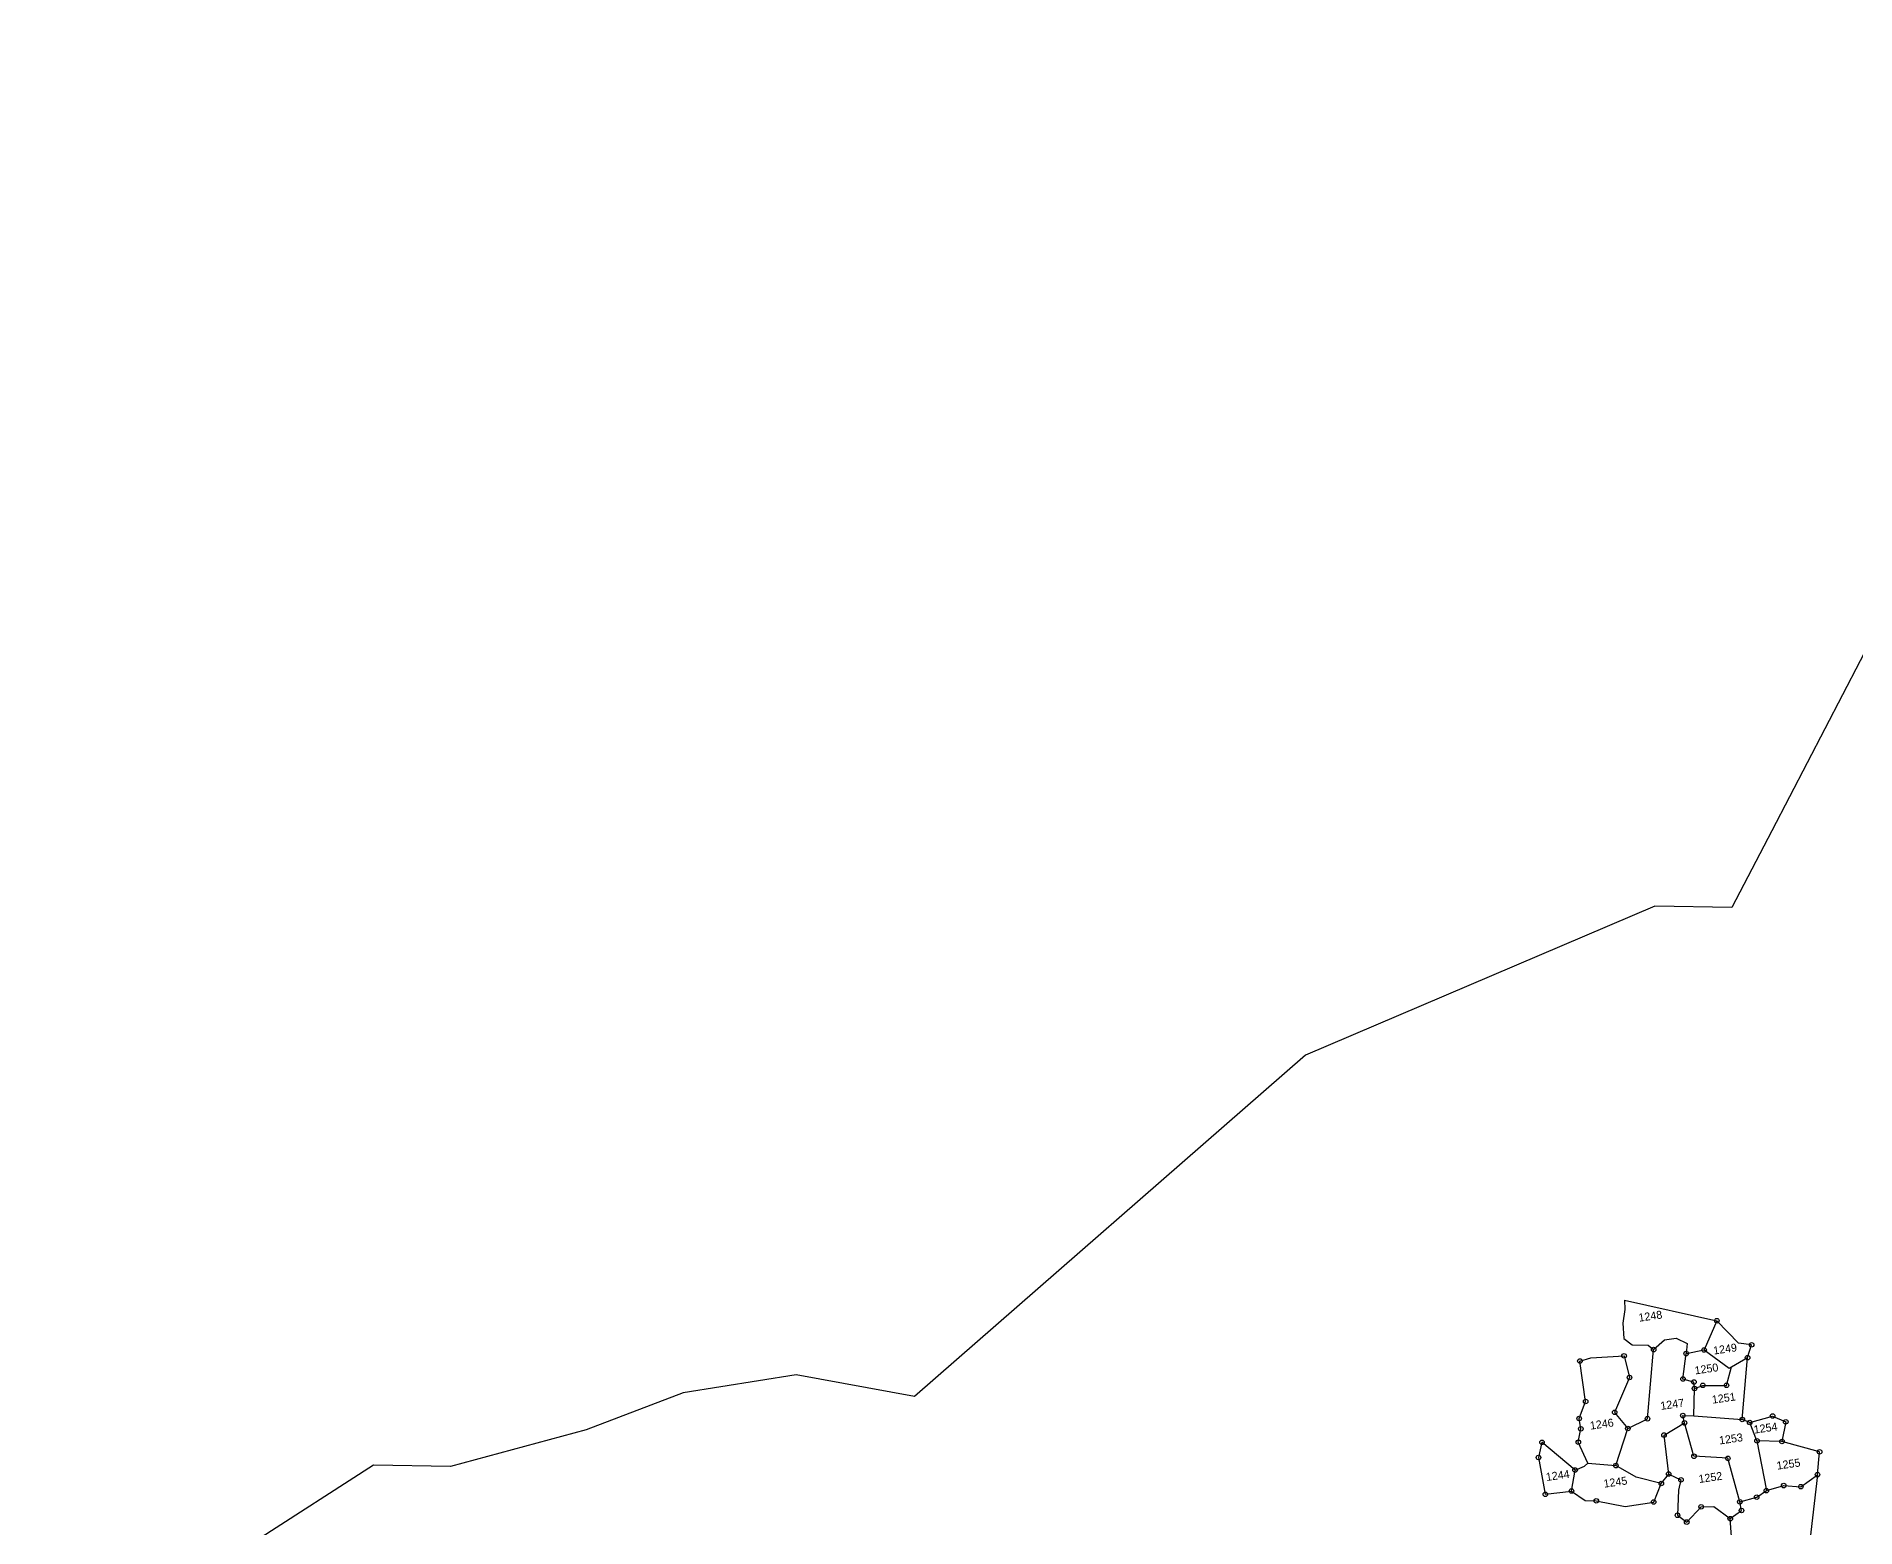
# Model space of a CAD drawing. Header units: metres. Extents: x 257001 to 263849, y 2203477 to 2206997.
# Drawn here: x 260121 to 260876, y 2205603 to 2206221 of the extents above; entities that cross this region are included whole.
import ezdxf

# ---------------------------------------------------------------- set-up
doc = ezdxf.new("R2010")
doc.units = ezdxf.units.M
doc.header["$MEASUREMENT"] = 0
for name, color, linetype in [('OFF', 1, 'Continuous'), ('POLY_PARCEL', 6, 'Continuous'), ('SYM_STONE', 1, 'Continuous'), ('TEXT_PARCEL', 7, 'Continuous'), ('VILLAGE BOUNDRY', 1, 'Continuous')]:
    doc.layers.add(name, color=color, linetype=linetype)
doc.styles.add('TEXT_MAP', font='KRDEV050.TTF', dxfattribs={"height": 1.8})

# ---------------------------------------------------------------- blocks, each defined once
blk = doc.blocks.new('STONE')
at = {"layer": 'SYM_STONE'}
blk.add_circle((0, 0), 0.511, dxfattribs=at)
blk = doc.blocks.new('GFV')
at = {"layer": 'OFF'}
blk.add_lwpolyline([(1231.15, 891.7), (1251.49, 885.42)], dxfattribs=at)
at = {"layer": 'POLY_PARCEL'}
for points in [[(1231.15, 891.7), (1231.08, 889.59), (1230.4, 886.59), (1230.33, 883.13), (1232.09, 881.56), (1235.64, 881.21), (1236.8, 880.1)], [(1251.49, 885.42), (1248.11, 879.09)], [(1257.72, 876.59), (1258.87, 879.4), (1255.93, 880.03), (1251.49, 885.42)], [(1229.6, 862.88), (1234.17, 864.7), (1236.8, 880.1)], [(1236.8, 880.1), (1239.38, 882.06), (1242.08, 882.26), (1244.46, 880.86), (1244.01, 878.61)], [(1219.98, 855.83), (1218.24, 860.69), (1219.04, 863.64), (1218.86, 865.98), (1220.62, 869.69), (1220.07, 878.87), (1222.55, 879.42), (1230.06, 879.22), (1230.89, 874.29), (1226.92, 866.73), (1229.6, 862.88)], [(1245.25, 870.63), (1245.25, 872.09), (1242.85, 872.96), (1244.01, 878.61)], [(1244.01, 878.61), (1248.11, 879.09)], [(1248.11, 879.09), (1253.4, 874.56)], [(1253.98, 874.83), (1257.72, 876.59)], [(1255.42, 862.8), (1257.72, 876.59)], [(1245.25, 870.63), (1247.18, 871.19), (1252.49, 870.75), (1253.98, 874.83)], [(1253.4, 874.56), (1253.98, 874.83)], [(1244.63, 864.48), (1245.25, 870.63)], [(1242.41, 863.09), (1242.17, 864.77), (1244.63, 864.48)], [(1244.63, 864.48), (1255.42, 862.8)], [(1217.01, 854.52), (1210.09, 861.33), (1209.03, 858), (1209.89, 849.61), (1215.83, 849.87)], [(1226.24, 854.77), (1229.6, 862.88)], [(1237.92, 851.92), (1237.59, 860.74), (1242.41, 863.09)], [(1253.37, 844.39), (1251.48, 854.37), (1243.91, 855.45), (1242.41, 863.09)], [(1257.02, 862.02), (1255.42, 862.8)], [(1257.02, 862.02), (1262.27, 863.04), (1265.11, 861.5), (1263.91, 857.15)], [(1258.32, 857.76), (1257.02, 862.02)], [(1217.01, 854.52), (1219.17, 855.2), (1219.98, 855.83)], [(1219.98, 855.83), (1226.24, 854.77)], [(1258.32, 857.76), (1259.52, 846.42)], [(1263.91, 857.15), (1258.32, 857.76)], [(1271.28, 849.07), (1272.16, 854.16), (1263.91, 857.15)], [(1215.83, 849.87), (1217.01, 854.52)], [(1236.09, 849.93), (1230.61, 851.81), (1226.24, 854.77)], [(1236.09, 849.93), (1237.92, 851.92)], [(1237.92, 851.92), (1240.57, 850.39), (1239.81, 848.13), (1239.16, 842.52), (1241.1, 840.82), (1244.61, 843.98), (1247.46, 843.8), (1250.92, 840.8)], [(1215.83, 849.87), (1218.74, 847.48), (1221.2, 847.21), (1227.58, 845.43), (1234.06, 845.92), (1236.09, 849.93)], [(1259.52, 846.42), (1263.51, 847.24), (1267.33, 846.68), (1271.28, 849.07)], [(1271.28, 849.07), (1265.95, 822.32)], [(1250.92, 840.8), (1253.58, 842.42), (1253.37, 844.39)], [(1253.37, 844.39), (1257.23, 845.14), (1259.52, 846.42)], [(1250.78, 825.45), (1250.92, 840.8)]]:
    blk.add_lwpolyline(points, dxfattribs=at)
at = {"layer": 'SYM_STONE', "rotation": 4.347526213070356}
for p in [(1251.49, 885.42), (1236.8, 880.1), (1258.87, 879.4), (1220.07, 878.87), (1230.06, 879.22), (1244.01, 878.61), (1248.11, 879.09), (1257.72, 876.59), (1230.89, 874.29), (1242.85, 872.96), (1245.25, 872.09), (1247.18, 871.19), (1220.62, 869.69), (1245.25, 870.63), (1252.49, 870.75), (1218.86, 865.98), (1219.04, 863.64), (1226.92, 866.73), (1229.6, 862.88), (1234.17, 864.7), (1242.17, 864.77), (1242.41, 863.09), (1262.27, 863.04), (1210.09, 861.33), (1218.24, 860.69), (1237.59, 860.74), (1255.42, 862.8), (1257.02, 862.02), (1265.11, 861.5), (1209.03, 858), (1226.24, 854.77), (1243.91, 855.45), (1258.32, 857.76), (1263.91, 857.15), (1217.01, 854.52), (1237.92, 851.92), (1251.48, 854.37), (1272.16, 854.16), (1209.89, 849.61), (1215.83, 849.87), (1221.2, 847.21), (1236.09, 849.93), (1240.57, 850.39), (1263.51, 847.24), (1267.33, 846.68), (1271.28, 849.07), (1234.06, 845.92), (1239.16, 842.52), (1244.61, 843.98), (1253.37, 844.39), (1253.58, 842.42), (1257.23, 845.14), (1259.52, 846.42), (1241.1, 840.82), (1250.92, 840.8)]:
    blk.add_blockref('STONE', p, dxfattribs=at)
at = {"layer": 'TEXT_PARCEL', "style": 'TEXT_MAP'}
for s, p in [('1248', (1234.06, 886.6)), ('1249', (1250.21, 877.88)), ('1250', (1245.68, 873.76)), ('1247', (1237.37, 866.43)), ('1251', (1249.03, 866.89)), ('1246', (1221.21, 863.28)), ('1253', (1249.9, 857.62)), ('1254', (1257.86, 859.42)), ('1244', (1210.4, 852.56)), ('1245', (1223.21, 850.02)), ('1252', (1244.6, 849.35)), ('1255', (1262.35, 850.92))]:
    blk.add_text(s, height=1.8, rotation=3.5841, dxfattribs=at).set_placement(p)

msp = doc.modelspace()

# ---------------------------------------------------------------- linework, layer by layer
at = {"layer": 'VILLAGE BOUNDRY'}
msp.add_lwpolyline([(261533.78, 2206217.1), (261469.82, 2206218.08), (261309.61, 2206204.49), (261261.87, 2206221.25), (261181.65, 2206206.45), (261085.69, 2206207.91), (261053.44, 2206192.42), (261020.95, 2206160.91), (260923.52, 2206066.41), (260906.81, 2206018.68), (260840.85, 2205891.69), (260824.38, 2205859.93), (260792.38, 2205860.42), (260647.46, 2205798.66), (260485.3, 2205657.11), (260436.25, 2205666.02), (260389.34, 2205658.58), (260349.1, 2205643.21), (260292.89, 2205628.09), (260260.89, 2205628.58), (260212.42, 2205597.31), (260115.72, 2205550.79)], dxfattribs=at)

# ---------------------------------------------------------------- block references
at = {"xscale": 1.843949989683621, "yscale": 1.843949989683621, "zscale": 1.843949989683621, "rotation": 4.624350459908126}
msp.add_blockref('GFV', (258649.55, 2203875.1), dxfattribs=at)

doc.saveas('drawing.dxf')
